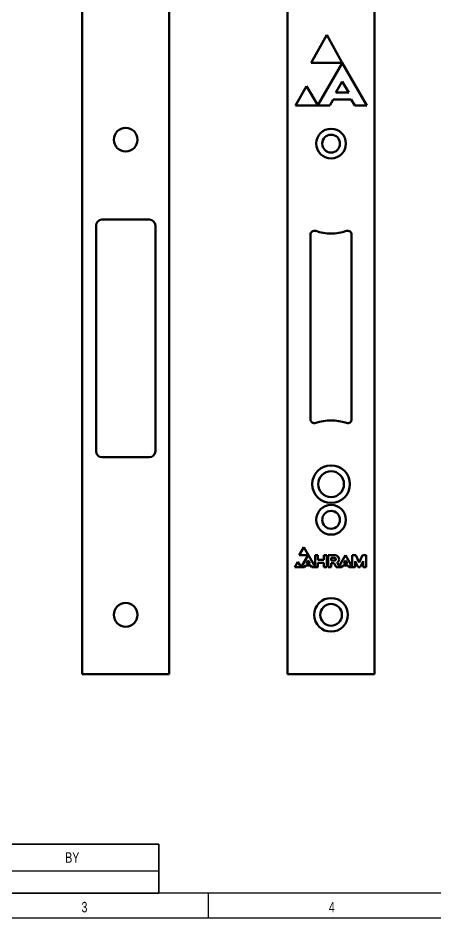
# Model space of a CAD drawing. Header units: millimetres. Extents: x 4 to 420, y 5 to 292.
# Drawn here: x 126.5 to 210.8, y 5 to 186.8 of the extents above; entities that cross this region are included whole.
import ezdxf

# ---------------------------------------------------------------- set-up
doc = ezdxf.new("R2010")
doc.units = ezdxf.units.MM
doc.layers.add('FORMAT', color=7, linetype='Continuous')
doc.styles.add('SLDTEXTSTYLE0', font='TXT', dxfattribs={"width": 0.75})

# ---------------------------------------------------------------- blocks, each defined once
blk = doc.blocks.new('SW_TABLEANNOTATION_0')
at = {"layer": 'FORMAT', "color": 0}
for p, q in [((0, 0), (0, -5.43)), ((0, 0), (9.5, 0)), ((0, 0), (0, -9.93)), ((134.98, 0), (0, 0)), ((9.5, 0), (9.5, -5.43)), ((9.5, 0), (21.01, 0)), ((21.01, 0), (21.01, -5.43)), ((21.01, 0), (76, 0)), ((76, 0), (76, -5.43)), ((76, 0), (100.51, 0)), ((100.51, 0), (100.51, -5.43)), ((100.51, 0), (134.98, 0)), ((134.98, 0), (134.98, -5.43)), ((134.98, -9.93), (134.98, 0)), ((0, -5.43), (0, -9.93)), ((0, -5.43), (9.5, -5.43)), ((9.5, -5.43), (21.01, -5.43)), ((21.01, -5.43), (76, -5.43)), ((76, -5.43), (100.51, -5.43)), ((100.51, -5.43), (134.98, -5.43)), ((134.98, -5.43), (134.98, -9.93)), ((0, -9.93), (9.5, -9.93)), ((0, -9.93), (134.98, -9.93)), ((9.5, -9.93), (21.01, -9.93)), ((21.01, -9.93), (76, -9.93)), ((76, -9.93), (100.51, -9.93)), ((100.51, -9.93), (134.98, -9.93))]:
    blk.add_line(p, q, dxfattribs=at)
at = {"layer": 'FORMAT', "color": 0, "attachment_point": 1, "style": 'SLDTEXTSTYLE0'}
for s, insert, char_height in [('LTR.', (2.25, -1.66), 2.117), ('ZONE', (11.55, -1.66), 2.117), ('DESCRIPTION', (39.64, -1.66), 2.1167), ('DATE', (84.8, -1.66), 2.117), ('BY', (116.1, -1.66), 2.117), ('REVISIONS', (60.57, -6.63), 2.117)]:
    blk.add_mtext(s, dxfattribs=dict(at, insert=insert, char_height=char_height))

msp = doc.modelspace()

# ---------------------------------------------------------------- linework, layer by layer
at = {"color": 7, "linetype": 'Continuous', "lineweight": 50}
for p, q in [((139.51, 54.25), (139.51, 246.25)), ((157.11, 246.25), (157.11, 54.25)), ((181.03, 246.25), (181.03, 54.25)), ((198.63, 54.25), (198.63, 246.25)), ((188.94, 183.41), (185.8, 177.74)), ((192.08, 177.74), (188.94, 183.41)), ((185.8, 177.74), (192.05, 177.74)), ((192.07, 177.72), (187.14, 169.19)), ((197.03, 169.18), (192.08, 177.74)), ((184.88, 173.08), (182.63, 169.18)), ((187.13, 169.19), (184.88, 173.08)), ((192.08, 174.03), (190.77, 171.76)), ((193.39, 171.76), (192.08, 174.03)), ((190.77, 171.76), (193.39, 171.76)), ((182.63, 169.18), (189.56, 169.18)), ((189.56, 169.18), (190.24, 170.36)), ((190.24, 170.36), (193.92, 170.36)), ((193.92, 170.36), (194.61, 169.18)), ((194.61, 169.18), (197.03, 169.18)), ((153.11, 146.09), (143.51, 146.09)), ((142.31, 144.89), (142.31, 99.29)), ((154.31, 144.89), (154.31, 99.29)), ((185.67, 143.05), (185.67, 105.78)), ((193.99, 105.78), (193.99, 143.05)), ((153.11, 98.09), (143.51, 98.09)), ((184.32, 79.9), (183.41, 78.33)), ((183.41, 78.33), (185.21, 78.33)), ((185.22, 78.32), (183.8, 75.86)), ((186.59, 75.97), (184.32, 79.9)), ((187.18, 78.29), (186.59, 78.29)), ((186.59, 78.29), (186.59, 75.97)), ((187.18, 77.37), (187.18, 78.29)), ((188.95, 78.29), (188.36, 78.29)), ((188.36, 78.29), (188.36, 77.37)), ((188.95, 75.85), (188.95, 78.29)), ((189.24, 78.29), (189.24, 75.85)), ((190.63, 78.29), (189.24, 78.29)), ((192.76, 78.33), (191.44, 76.05)), ((194.12, 75.97), (192.76, 78.33)), ((194.8, 78.29), (194.12, 78.29)), ((194.12, 78.29), (194.12, 75.97)), ((195.51, 76.82), (194.8, 78.29)), ((196.21, 78.29), (195.51, 76.82)), ((196.89, 78.29), (196.21, 78.29)), ((196.89, 75.85), (196.89, 78.29)), ((183.14, 76.98), (182.49, 75.85)), ((183.79, 75.86), (183.14, 76.98)), ((185.23, 77.26), (184.85, 76.6)), ((184.85, 76.6), (185.6, 76.6)), ((185.6, 76.6), (185.23, 77.26)), ((188.36, 77.37), (187.18, 77.37)), ((187.18, 76.78), (188.36, 76.78)), ((187.18, 75.85), (187.18, 76.78)), ((188.36, 76.78), (188.36, 75.85)), ((189.83, 77.77), (189.83, 77.2)), ((190.52, 77.77), (189.83, 77.77)), ((189.83, 77.2), (190.52, 77.2)), ((189.83, 75.85), (189.83, 76.68)), ((189.83, 76.68), (190.43, 76.68)), ((190.43, 76.68), (190.88, 75.85)), ((191.44, 76.05), (191.04, 76.79)), ((192.76, 77.26), (192.38, 76.6)), ((192.38, 76.6), (193.14, 76.6)), ((193.14, 76.6), (192.76, 77.26)), ((194.71, 75.85), (194.71, 77.11)), ((194.71, 77.11), (195.32, 75.85)), ((195.69, 75.85), (196.3, 77.11)), ((196.3, 77.11), (196.3, 75.85)), ((182.49, 75.85), (184.49, 75.85)), ((184.49, 75.85), (184.69, 76.2)), ((184.69, 76.2), (185.76, 76.2)), ((185.76, 76.2), (185.96, 75.85)), ((185.96, 75.85), (187.18, 75.85)), ((188.36, 75.85), (188.95, 75.85)), ((189.24, 75.85), (189.83, 75.85)), ((190.88, 75.85), (192.03, 75.85)), ((192.03, 75.85), (192.23, 76.2)), ((192.23, 76.2), (193.29, 76.2)), ((193.29, 76.2), (193.49, 75.85)), ((193.49, 75.85), (194.71, 75.85)), ((195.32, 75.85), (195.69, 75.85)), ((196.3, 75.85), (196.89, 75.85)), ((139.51, 54.25), (157.11, 54.25)), ((181.03, 54.25), (198.63, 54.25))]:
    msp.add_line(p, q, dxfattribs=at)
at = {"color": 7, "linetype": 'Continuous', "lineweight": 25}
for p, q in [((410, 10), (20, 10)), ((165, 10), (165, 5)), ((415, 5), (15, 5))]:
    msp.add_line(p, q, dxfattribs=at)
at = {"color": 7, "linetype": 'Continuous', "lineweight": 50}
for centre, radius in [((148.31, 162.25), 2.4), ((189.83, 161.45), 3), ((189.83, 161.45), 1.8), ((189.83, 92.65), 3.8), ((189.83, 92.65), 2.6), ((189.83, 85.45), 3), ((189.83, 85.45), 1.8), ((189.83, 66.25), 3.4), ((148.31, 66.25), 2.4), ((189.83, 66.25), 2.2)]:
    msp.add_circle(centre, radius, dxfattribs=at)
for centre, radius, start, end in [((192.05, 177.72), 0.018, 329.8944, 89.7927), ((187.14, 169.19), 0.008, 210, 330), ((143.51, 144.89), 1.2, 90, 180), ((153.11, 144.89), 1.2, 0, 90), ((186.47, 143.05), 0.8, 71.1509, 180), ((189.83, 152.89), 9.6, 251.1509, 288.8491), ((193.19, 143.05), 0.8, 0, 108.8491), ((186.47, 105.78), 0.8, 180, 288.8491), ((189.83, 95.93), 9.6, 71.1509, 108.8491), ((193.19, 105.78), 0.8, 251.1509, 0), ((143.51, 99.29), 1.2, 180, 270), ((153.11, 99.29), 1.2, 270, 0), ((185.21, 78.32), 0.0072, 329.9966, 89.9966), ((190.63, 77.48), 0.806, 300.4991, 89.9966), ((190.52, 77.48), 0.285, 269.9966, 90), ((183.8, 75.87), 0.0072, 209.9966, 329.9966)]:
    msp.add_arc(centre, radius, start, end, dxfattribs=at)

# ---------------------------------------------------------------- block references
at = {"layer": 'FORMAT'}
msp.add_blockref('SW_TABLEANNOTATION_0', (20, 19.93), dxfattribs=at)

# ---------------------------------------------------------------- texts
at = {"color": 7, "linetype": 'Continuous', "lineweight": 0, "char_height": 2.12, "attachment_point": 2, "style": 'SLDTEXTSTYLE0'}
for s, insert in [('3', (139.98, 8.25)), ('4', (189.98, 8.25))]:
    msp.add_mtext(s, dxfattribs=dict(at, insert=insert))

doc.saveas('drawing.dxf')
